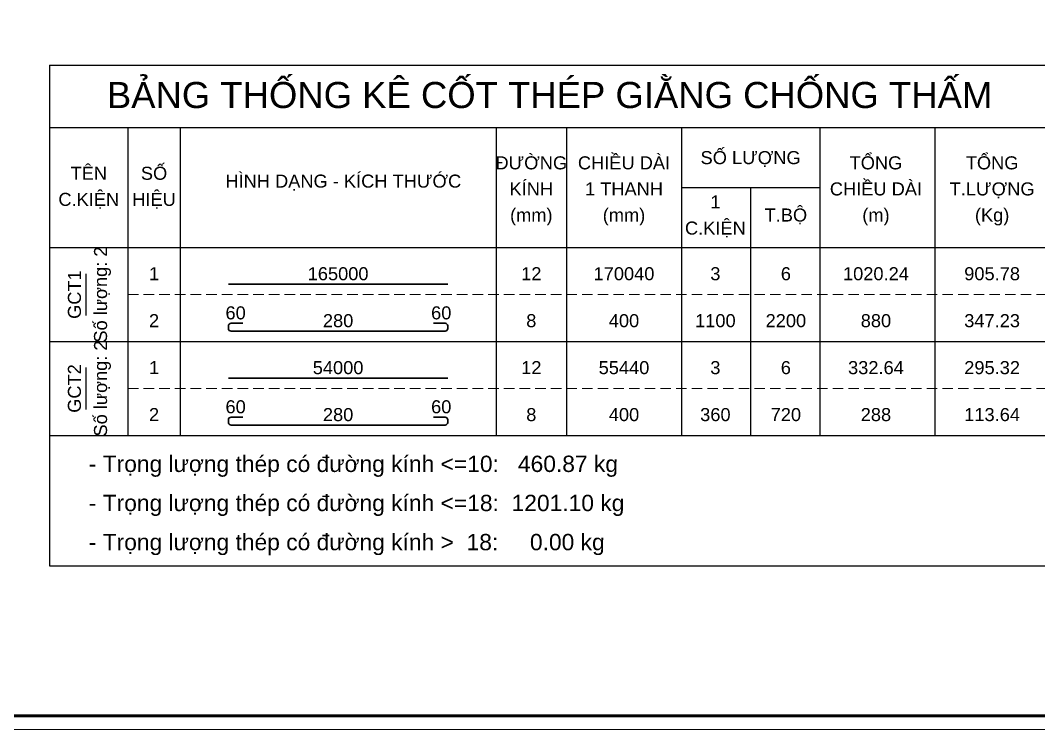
# Model space of a CAD drawing. Header units: inches. Extents: x 541671 to 837720, y 76128 to 1008472.
# Drawn here: x 814653 to 829278, y 105828 to 116023 of the extents above; entities that cross this region are included whole.
import ezdxf
from ezdxf.enums import TextEntityAlignment as Align

# ---------------------------------------------------------------- set-up
doc = ezdxf.new("R2010")
doc.units = ezdxf.units.IN
doc.header["$MEASUREMENT"] = 0
doc.linetypes.add('HIDDEN', pattern=[0.375, 0.25, -0.125])
doc.layers.get('0').update_dxf_attribs({"lineweight": 18})
for name, color, linetype, lineweight in [('CUA', 23, 'Continuous', 13), ('LC Net dam 1', 30, 'Continuous', 30), ('LC Net thay', 7, 'Continuous', 25), ('LC Text1', 3, 'Continuous', 20), ('LC Text2', 7, 'Continuous', 25)]:
    doc.layers.add(name, color=color, linetype=linetype, lineweight=lineweight)
doc.layers.add('Khungten_LCDI', color=7, linetype='Continuous')
doc.styles.add('Hoa', font='micross.ttf')
doc.styles.add('Khungten', font='VHAVAN_2.TTF', dxfattribs={"width": 0.8, "height": 5000})
doc.styles.add('Thuong', font='micross.ttf')
doc.styles.add('Title', font='VHAVAN_2.TTF', dxfattribs={"width": 0.8})

# ---------------------------------------------------------------- blocks, each defined once
blk = doc.blocks.new('lcdi fix')
at = {"layer": 'Defpoints', "lineweight": 0}
blk.add_lwpolyline([(-1200, -14850), (-1200, 14850), (40800, 14850), (40800, -14850)], close=True, dxfattribs=at)
at = {"layer": 'Khungten_LCDI', "color": 5, "lineweight": 60}
blk.add_lwpolyline([(0, -14650), (0, 14650), (40600, 14650), (40600, -14650)], close=True, dxfattribs=at)
at = {"color": 7, "style": 'Khungten', "width": 0.8}
for tag, p in [('REVISION', (39499, -10746)), ('NGAYHT', (39546, -11609))]:
    blk.add_attdef(tag, text='', height=200, dxfattribs=at).set_placement(p, align=Align.CENTER)
at = {"layer": 'LC Text1', "style": 'Title', "width": 1.824646}
for tag, p, p2 in [('TENBANVE1', (36913, -8886), (40339, -8886)), ('TENBANVE2', (36913, -9562), (40339, -9562))]:
    blk.add_attdef(tag, text='', height=250, dxfattribs=at).set_placement(p, p2, align=Align.FIT)
at = {"layer": 'LC Text1', "style": 'Title', "width": 0.7}
blk.add_attdef('SOBANVE', text='', height=250, dxfattribs=at).set_placement((39562, -13896), align=Align.CENTER)

msp = doc.modelspace()

# ---------------------------------------------------------------- linework, layer by layer
at = {"layer": 'CUA', "linetype": 'HIDDEN', "ltscale": 600}
for p, q in [((816197.7, 112081.4), (829435.2, 112081.4)), ((816197.7, 111406.4), (829435.2, 111406.4)), ((816197.7, 110731.4), (829435.2, 110731.4)), ((816197.7, 110056.4), (829435.2, 110056.4))]:
    msp.add_line(p, q, dxfattribs=at)
at = {"layer": 'LC Net dam 1'}
for points in [[(817641.4, 112231.4), (820791.4, 112231.4)], [(817641.4, 110881.4), (820791.4, 110881.4)]]:
    msp.add_lwpolyline(points, dxfattribs=at)
for points in [[(817847.7, 111668.9), (817678.9, 111668.9, 0.4142136), (817641.4, 111631.4), (817641.4, 111593.9, 0.4142136), (817678.9, 111556.4), (820753.9, 111556.4, 0.4142136), (820791.4, 111593.9), (820791.4, 111631.4, 0.4142136), (820753.9, 111668.9), (820585.2, 111668.9)], [(817847.7, 110318.9), (817678.9, 110318.9, 0.4142136), (817641.4, 110281.4), (817641.4, 110243.9, 0.4142136), (817678.9, 110206.4), (820753.9, 110206.4, 0.4142136), (820791.4, 110243.9), (820791.4, 110281.4, 0.4142136), (820753.9, 110318.9), (820585.2, 110318.9)]]:
    msp.add_lwpolyline(points, format="xyb", dxfattribs=at)
at = {"layer": 'LC Net thay'}
for p, q in [((815072.7, 115381.4), (829435.2, 115381.4)), ((815072.7, 115381.4), (815072.7, 108181.4)), ((815072.7, 114481.4), (829435.2, 114481.4)), ((816197.7, 114481.4), (816197.7, 110056.4)), ((816947.7, 114481.4), (816947.7, 110056.4)), ((821485.2, 114481.4), (821485.2, 110056.4)), ((822497.7, 114481.4), (822497.7, 110056.4)), ((824147.7, 114481.4), (824147.7, 110056.4)), ((826135.2, 114481.4), (826135.2, 110056.4)), ((827785.2, 114481.4), (827785.2, 110056.4)), ((824147.7, 113618.9), (826135.2, 113618.9)), ((825141.4, 113618.9), (825141.4, 110056.4)), ((815072.7, 112756.4), (829435.2, 112756.4)), ((815072.7, 111406.4), (829435.2, 111406.4)), ((815072.7, 110056.4), (829435.2, 110056.4)), ((815072.7, 110056.4), (829435.2, 110056.4)), ((815072.7, 108181.4), (829435.2, 108181.4))]:
    msp.add_line(p, q, dxfattribs=at)
at = {"layer": 'LC Text2'}
for p, q in [((815597.7, 111781.4), (815597.7, 112381.4)), ((815597.7, 110431.4), (815597.7, 111031.4))]:
    msp.add_line(p, q, dxfattribs=at)

# ---------------------------------------------------------------- block references
at = {"layer": 'LC Net thay'}
msp.add_blockref('lcdi fix', (795907.9, 120677.7), dxfattribs=at)

# ---------------------------------------------------------------- texts
at = {"layer": 'LC Text2', "color": 4, "style": 'Hoa'}
msp.add_text('BẢNG THỐNG KÊ CỐT THÉP GIẰNG CHỐNG THẤM', height=375, dxfattribs=at).set_placement((822253.9, 114762.7), align=Align.CENTER)
at = {"layer": 'LC Text2'}
for s, style, p in [('ĐƯỜNG', 'Hoa', (821991.4, 113881.4)), ('CHIỀU DÀI', 'Hoa', (823322.7, 113881.4)), ('SỐ LƯỢNG', 'Hoa', (825141.4, 113956.4)), ('TỔNG', 'Hoa', (826941.4, 113881.4)), ('TỔNG', 'Hoa', (828610.2, 113881.4)), ('TÊN', 'Hoa', (815635.2, 113731.4)), ('SỐ', 'Hoa', (816572.7, 113731.4)), ('HÌNH DẠNG - KÍCH THƯỚC', 'Hoa', (819291.4, 113618.9)), ('KÍNH', 'Hoa', (821991.4, 113506.4)), ('1 THANH', 'Hoa', (823322.7, 113506.4)), ('CHIỀU DÀI', 'Hoa', (826941.4, 113506.4)), ('T.LƯỢNG', 'Hoa', (828610.2, 113506.4)), ('C.KIỆN', 'Hoa', (815635.2, 113356.4)), ('HIỆU', 'Hoa', (816572.7, 113356.4)), ('1', 'Hoa', (824635.2, 113318.9)), ('T.BỘ', 'Hoa', (825647.7, 113131.4)), ('(mm)', 'Thuong', (821991.4, 113131.4)), ('(mm)', 'Thuong', (823322.7, 113131.4)), ('(m)', 'Thuong', (826941.4, 113131.4)), ('(Kg)', 'Thuong', (828610.2, 113131.4)), ('C.KIỆN', 'Hoa', (824635.2, 112943.9))]:
    msp.add_text(s, height=187.5, dxfattribs=dict(at, style=style)).set_placement(p, align=Align.CENTER)
at = {"layer": 'LC Text2', "style": 'Hoa'}
for s, p in [('Số lượng: 2', (815897.7, 112081.4)), ('GCT1', (815522.7, 112081.4)), ('Số lượng: 2', (815897.7, 110731.4)), ('GCT2', (815522.7, 110731.4))]:
    msp.add_text(s, height=187.5, rotation=90.00021, dxfattribs=at).set_placement(p, align=Align.CENTER)
for s, p in [('1', (816572.7, 112231.4)), ('165000', (819216.4, 112231.4)), ('12', (821991.4, 112231.4)), ('170040', (823322.7, 112231.4)), ('3', (824635.2, 112231.4)), ('6', (825647.7, 112231.4)), ('1020.24', (826941.4, 112231.4)), ('905.78', (828610.2, 112231.4)), ('60', (817744.5, 111668.9)), ('60', (820697.7, 111668.9)), ('2', (816572.7, 111556.4)), ('280', (819216.4, 111556.4)), ('8', (821991.4, 111556.4)), ('1', (816572.7, 110881.4)), ('54000', (819216.4, 110881.4)), ('12', (821991.4, 110881.4)), ('55440', (823322.7, 110881.4)), ('3', (824635.2, 110881.4)), ('6', (825647.7, 110881.4)), ('332.64', (826941.4, 110881.4)), ('295.32', (828610.2, 110881.4)), ('2', (816572.7, 110206.4)), ('60', (817744.5, 110318.9)), ('280', (819216.4, 110206.4)), ('60', (820697.7, 110318.9)), ('8', (821991.4, 110206.4))]:
    msp.add_text(s, height=187.5, dxfattribs=at).set_placement(p, align=Align.BOTTOM_CENTER)
at = {"layer": 'LC Text2', "color": 7, "style": 'Hoa'}
for s, p in [('400', (823322.7, 111556.4)), ('1100', (824635.2, 111556.4)), ('2200', (825647.7, 111556.4)), ('880', (826941.4, 111556.4)), ('347.23', (828610.2, 111556.4)), ('400', (823322.7, 110206.4)), ('360', (824635.2, 110206.4)), ('720', (825647.7, 110206.4)), ('288', (826941.4, 110206.4)), ('113.64', (828610.2, 110206.4))]:
    msp.add_text(s, height=187.5, dxfattribs=at).set_placement(p, align=Align.BOTTOM_CENTER)
at = {"layer": 'LC Text2', "style": 'Hoa'}
for s, p in [('- Trọng lượng thép có đường kính <=10:   460.87 kg', (815635.2, 109531.4)), ('- Trọng lượng thép có đường kính <=18:  1201.10 kg', (815635.2, 108968.9)), ('- Trọng lượng thép có đường kính >  18:     0.00 kg', (815635.2, 108406.4))]:
    msp.add_text(s, height=234.375, dxfattribs=at).set_placement(p)

doc.saveas('drawing.dxf')
